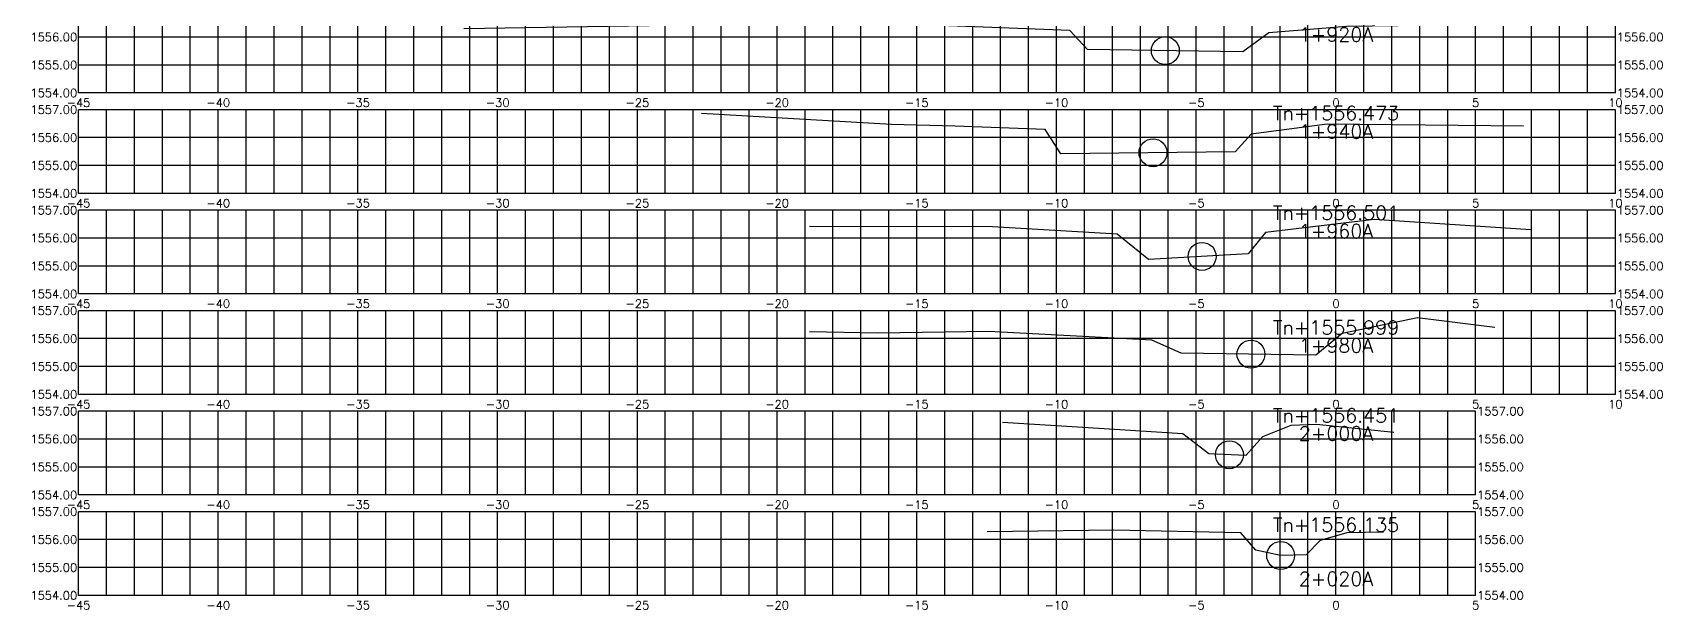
# Model space of a CAD drawing. Header units: millimetres. Extents: x 785301 to 786252, y 2209397 to 2211121.
# Drawn here: x 785901.8 to 785960.1, y 2211015.9 to 2211036.6 of the extents above; entities that cross this region are included whole.
import ezdxf
from ezdxf.enums import TextEntityAlignment as Align

# ---------------------------------------------------------------- set-up
doc = ezdxf.new("R2010")
doc.units = ezdxf.units.MM
doc.layers.add('RETICULA', color=2, linetype='Continuous')
doc.layers.add('TN', color=3, linetype='Continuous')
doc.styles.add('ROMANS', font='ROMANS.shx', dxfattribs={"width": 0.75})

# ---------------------------------------------------------------- blocks, each defined once
blk = doc.blocks.new('1-920A')
at = {"layer": 'RETICULA', "color": 2}
for p, q in [((10, 1557), (-45, 1557)), ((-45, 1554), (-45, 1557)), ((-44, 1554), (-44, 1557)), ((-44, 1554), (-44, 1557)), ((-43, 1554), (-43, 1557)), ((-43, 1554), (-43, 1557)), ((-42, 1554), (-42, 1557)), ((-42, 1554), (-42, 1557)), ((-41, 1554), (-41, 1557)), ((-41, 1554), (-41, 1557)), ((-40, 1554), (-40, 1557)), ((-40, 1554), (-40, 1557)), ((-40, 1554), (-40, 1557)), ((-39, 1554), (-39, 1557)), ((-39, 1554), (-39, 1557)), ((-38, 1554), (-38, 1557)), ((-38, 1554), (-38, 1557)), ((-37, 1554), (-37, 1557)), ((-37, 1554), (-37, 1557)), ((-36, 1554), (-36, 1557)), ((-36, 1554), (-36, 1557)), ((-35, 1554), (-35, 1557)), ((-35, 1554), (-35, 1557)), ((-35, 1554), (-35, 1557)), ((-34, 1554), (-34, 1557)), ((-34, 1554), (-34, 1557)), ((-33, 1554), (-33, 1557)), ((-33, 1554), (-33, 1557)), ((-32, 1554), (-32, 1557)), ((-32, 1554), (-32, 1557)), ((-31, 1554), (-31, 1557)), ((-31, 1554), (-31, 1557)), ((-30, 1554), (-30, 1557)), ((-30, 1554), (-30, 1557)), ((-30, 1554), (-30, 1557)), ((-29, 1554), (-29, 1557)), ((-29, 1554), (-29, 1557)), ((-28, 1554), (-28, 1557)), ((-28, 1554), (-28, 1557)), ((-27, 1554), (-27, 1557)), ((-27, 1554), (-27, 1557)), ((-26, 1554), (-26, 1557)), ((-26, 1554), (-26, 1557)), ((-25, 1554), (-25, 1557)), ((-25, 1554), (-25, 1557)), ((-25, 1554), (-25, 1557)), ((-24, 1554), (-24, 1557)), ((-24, 1554), (-24, 1557)), ((-23, 1554), (-23, 1557)), ((-23, 1554), (-23, 1557)), ((-22, 1554), (-22, 1557)), ((-22, 1554), (-22, 1557)), ((-21, 1554), (-21, 1557)), ((-21, 1554), (-21, 1557)), ((-20, 1554), (-20, 1557)), ((-20, 1554), (-20, 1557)), ((-20, 1554), (-20, 1557)), ((-19, 1554), (-19, 1557)), ((-19, 1554), (-19, 1557)), ((-18, 1554), (-18, 1557)), ((-18, 1554), (-18, 1557)), ((-17, 1554), (-17, 1557)), ((-17, 1554), (-17, 1557)), ((-16, 1554), (-16, 1557)), ((-16, 1554), (-16, 1557)), ((-15, 1554), (-15, 1557)), ((-15, 1554), (-15, 1557)), ((-15, 1554), (-15, 1557)), ((-14, 1554), (-14, 1557)), ((-14, 1554), (-14, 1557)), ((-13, 1554), (-13, 1557)), ((-13, 1554), (-13, 1557)), ((-12, 1554), (-12, 1557)), ((-12, 1554), (-12, 1557)), ((-11, 1554), (-11, 1557)), ((-11, 1554), (-11, 1557)), ((-10, 1554), (-10, 1557)), ((-10, 1554), (-10, 1557)), ((-10, 1554), (-10, 1557)), ((-9, 1554), (-9, 1557)), ((-9, 1554), (-9, 1557)), ((-8, 1554), (-8, 1557)), ((-8, 1554), (-8, 1557)), ((-7, 1554), (-7, 1557)), ((-7, 1554), (-7, 1557)), ((-6, 1554), (-6, 1557)), ((-6, 1554), (-6, 1557)), ((-5, 1554), (-5, 1557)), ((-5, 1554), (-5, 1557)), ((-5, 1554), (-5, 1557)), ((-4, 1554), (-4, 1557)), ((-4, 1554), (-4, 1557)), ((-3, 1554), (-3, 1557)), ((-3, 1554), (-3, 1557)), ((-2, 1554), (-2, 1557)), ((-2, 1554), (-2, 1557)), ((-1, 1554), (-1, 1557)), ((-1, 1554), (-1, 1557)), ((0, 1554), (0, 1557)), ((0, 1554), (0, 1557)), ((0, 1554), (0, 1557)), ((1, 1554), (1, 1557)), ((1, 1554), (1, 1557)), ((2, 1554), (2, 1557)), ((2, 1554), (2, 1557)), ((3, 1554), (3, 1557)), ((3, 1554), (3, 1557)), ((4, 1554), (4, 1557)), ((4, 1554), (4, 1557)), ((5, 1554), (5, 1557)), ((5, 1554), (5, 1557)), ((5, 1554), (5, 1557)), ((6, 1554), (6, 1557)), ((6, 1554), (6, 1557)), ((7, 1554), (7, 1557)), ((7, 1554), (7, 1557)), ((8, 1554), (8, 1557)), ((8, 1554), (8, 1557)), ((9, 1554), (9, 1557)), ((9, 1554), (9, 1557)), ((10, 1554), (10, 1557)), ((10, 1556), (-45, 1556)), ((10, 1555), (-45, 1555)), ((10, 1554), (-45, 1554))]:
    blk.add_line(p, q, dxfattribs=at)
at = {"layer": 'TN', "color": 4}
blk.add_lwpolyline([(6.841, 1556.466), (0.382, 1556.377), (-2.397, 1556.155), (-3.332, 1555.478), (-8.888, 1555.554), (-9.526, 1556.241), (-14.177, 1556.418), (-21.627, 1556.449), (-31.21, 1556.298)], dxfattribs=at)
at = {"layer": 'TN'}
blk.add_circle((-6.106, 1555.516), 0.5, dxfattribs=at)
at = {"layer": 'RETICULA', "color": 6, "style": 'ROMANS'}
for s, p in [('1557.00', (-45.05, 1557)), ('1556.00', (-45.05, 1556)), ('1555.00', (-45.05, 1555)), ('1554.00', (-45.05, 1554))]:
    blk.add_text(s, height=0.3, dxfattribs=at).set_placement(p, align=Align.MIDDLE_RIGHT)
for s, p in [('1557.00', (10.05, 1557)), ('1556.00', (10.05, 1556)), ('1555.00', (10.05, 1555)), ('1554.00', (10.05, 1554))]:
    blk.add_text(s, height=0.3, dxfattribs=at).set_placement(p, align=Align.MIDDLE_LEFT)
for s, p in [('-45', (-45, 1553.8)), ('-40', (-40, 1553.8)), ('-35', (-35, 1553.8)), ('-30', (-30, 1553.8)), ('-25', (-25, 1553.8)), ('-20', (-20, 1553.8)), ('-15', (-15, 1553.8)), ('-10', (-10, 1553.8)), ('-5', (-5, 1553.8)), ('0', (0, 1553.8)), ('5', (5, 1553.8)), ('10', (10, 1553.8))]:
    blk.add_text(s, height=0.3, dxfattribs=at).set_placement(p, align=Align.TOP_CENTER)
at = {"layer": 'TN', "color": 7, "style": 'ROMANS'}
blk.add_text('Tn+1556.346', height=0.5, dxfattribs=at).set_placement((0, 1556.346), align=Align.BOTTOM_CENTER)
blk.add_text('1+920A', height=0.5, dxfattribs=at).set_placement((0, 1556.346), align=Align.TOP_CENTER)
blk = doc.blocks.new('1-940A')
at = {"layer": 'RETICULA', "color": 2}
for p, q in [((10, 1557), (-45, 1557)), ((-45, 1554), (-45, 1557)), ((-44, 1554), (-44, 1557)), ((-43, 1554), (-43, 1557)), ((-42, 1554), (-42, 1557)), ((-41, 1554), (-41, 1557)), ((-40, 1554), (-40, 1557)), ((-40, 1554), (-40, 1557)), ((-39, 1554), (-39, 1557)), ((-38, 1554), (-38, 1557)), ((-37, 1554), (-37, 1557)), ((-36, 1554), (-36, 1557)), ((-35, 1554), (-35, 1557)), ((-35, 1554), (-35, 1557)), ((-34, 1554), (-34, 1557)), ((-33, 1554), (-33, 1557)), ((-32, 1554), (-32, 1557)), ((-31, 1554), (-31, 1557)), ((-30, 1554), (-30, 1557)), ((-30, 1554), (-30, 1557)), ((-29, 1554), (-29, 1557)), ((-28, 1554), (-28, 1557)), ((-27, 1554), (-27, 1557)), ((-26, 1554), (-26, 1557)), ((-25, 1554), (-25, 1557)), ((-25, 1554), (-25, 1557)), ((-24, 1554), (-24, 1557)), ((-23, 1554), (-23, 1557)), ((-22, 1554), (-22, 1557)), ((-21, 1554), (-21, 1557)), ((-20, 1554), (-20, 1557)), ((-20, 1554), (-20, 1557)), ((-19, 1554), (-19, 1557)), ((-18, 1554), (-18, 1557)), ((-17, 1554), (-17, 1557)), ((-16, 1554), (-16, 1557)), ((-15, 1554), (-15, 1557)), ((-15, 1554), (-15, 1557)), ((-14, 1554), (-14, 1557)), ((-13, 1554), (-13, 1557)), ((-12, 1554), (-12, 1557)), ((-11, 1554), (-11, 1557)), ((-10, 1554), (-10, 1557)), ((-10, 1554), (-10, 1557)), ((-9, 1554), (-9, 1557)), ((-8, 1554), (-8, 1557)), ((-7, 1554), (-7, 1557)), ((-6, 1554), (-6, 1557)), ((-5, 1554), (-5, 1557)), ((-5, 1554), (-5, 1557)), ((-4, 1554), (-4, 1557)), ((-3, 1554), (-3, 1557)), ((-2, 1554), (-2, 1557)), ((-1, 1554), (-1, 1557)), ((0, 1554), (0, 1557)), ((0, 1554), (0, 1557)), ((1, 1554), (1, 1557)), ((2, 1554), (2, 1557)), ((3, 1554), (3, 1557)), ((4, 1554), (4, 1557)), ((5, 1554), (5, 1557)), ((5, 1554), (5, 1557)), ((6, 1554), (6, 1557)), ((7, 1554), (7, 1557)), ((8, 1554), (8, 1557)), ((9, 1554), (9, 1557)), ((10, 1554), (10, 1557)), ((10, 1556), (-45, 1556)), ((10, 1555), (-45, 1555)), ((10, 1554), (-45, 1554))]:
    blk.add_line(p, q, dxfattribs=at)
at = {"layer": 'TN', "color": 4}
blk.add_lwpolyline([(6.718, 1556.412), (-0.318, 1556.476), (-3.03, 1556.119), (-3.61, 1555.494), (-9.848, 1555.421), (-10.409, 1556.292), (-13.626, 1556.414), (-15.902, 1556.467), (-22.705, 1556.858)], dxfattribs=at)
at = {"layer": 'TN'}
blk.add_circle((-6.547, 1555.46), 0.5, dxfattribs=at)
at = {"layer": 'RETICULA', "color": 6, "style": 'ROMANS'}
for s, p in [('1557.00', (-45.05, 1557)), ('1556.00', (-45.05, 1556)), ('1555.00', (-45.05, 1555)), ('1554.00', (-45.05, 1554))]:
    blk.add_text(s, height=0.3, dxfattribs=at).set_placement(p, align=Align.MIDDLE_RIGHT)
for s, p in [('1557.00', (10.05, 1557)), ('1556.00', (10.05, 1556)), ('1555.00', (10.05, 1555)), ('1554.00', (10.05, 1554))]:
    blk.add_text(s, height=0.3, dxfattribs=at).set_placement(p, align=Align.MIDDLE_LEFT)
for s, p in [('-45', (-45, 1553.8)), ('-40', (-40, 1553.8)), ('-35', (-35, 1553.8)), ('-30', (-30, 1553.8)), ('-25', (-25, 1553.8)), ('-20', (-20, 1553.8)), ('-15', (-15, 1553.8)), ('-10', (-10, 1553.8)), ('-5', (-5, 1553.8)), ('0', (0, 1553.8)), ('5', (5, 1553.8)), ('10', (10, 1553.8))]:
    blk.add_text(s, height=0.3, dxfattribs=at).set_placement(p, align=Align.TOP_CENTER)
at = {"layer": 'TN', "color": 7, "style": 'ROMANS'}
blk.add_text('Tn+1556.473', height=0.5, dxfattribs=at).set_placement((0, 1556.473), align=Align.BOTTOM_CENTER)
blk.add_text('1+940A', height=0.5, dxfattribs=at).set_placement((0, 1556.473), align=Align.TOP_CENTER)
blk = doc.blocks.new('1-960A')
at = {"layer": 'RETICULA', "color": 2}
for p, q in [((10, 1557), (-45, 1557)), ((-45, 1554), (-45, 1557)), ((-44, 1554), (-44, 1557)), ((-43, 1554), (-43, 1557)), ((-42, 1554), (-42, 1557)), ((-41, 1554), (-41, 1557)), ((-40, 1554), (-40, 1557)), ((-40, 1554), (-40, 1557)), ((-39, 1554), (-39, 1557)), ((-38, 1554), (-38, 1557)), ((-37, 1554), (-37, 1557)), ((-36, 1554), (-36, 1557)), ((-35, 1554), (-35, 1557)), ((-35, 1554), (-35, 1557)), ((-34, 1554), (-34, 1557)), ((-33, 1554), (-33, 1557)), ((-32, 1554), (-32, 1557)), ((-31, 1554), (-31, 1557)), ((-30, 1554), (-30, 1557)), ((-30, 1554), (-30, 1557)), ((-29, 1554), (-29, 1557)), ((-28, 1554), (-28, 1557)), ((-27, 1554), (-27, 1557)), ((-26, 1554), (-26, 1557)), ((-25, 1554), (-25, 1557)), ((-25, 1554), (-25, 1557)), ((-24, 1554), (-24, 1557)), ((-23, 1554), (-23, 1557)), ((-22, 1554), (-22, 1557)), ((-21, 1554), (-21, 1557)), ((-20, 1554), (-20, 1557)), ((-20, 1554), (-20, 1557)), ((-19, 1554), (-19, 1557)), ((-18, 1554), (-18, 1557)), ((-17, 1554), (-17, 1557)), ((-16, 1554), (-16, 1557)), ((-15, 1554), (-15, 1557)), ((-15, 1554), (-15, 1557)), ((-14, 1554), (-14, 1557)), ((-13, 1554), (-13, 1557)), ((-12, 1554), (-12, 1557)), ((-11, 1554), (-11, 1557)), ((-10, 1554), (-10, 1557)), ((-10, 1554), (-10, 1557)), ((-9, 1554), (-9, 1557)), ((-8, 1554), (-8, 1557)), ((-7, 1554), (-7, 1557)), ((-6, 1554), (-6, 1557)), ((-5, 1554), (-5, 1557)), ((-5, 1554), (-5, 1557)), ((-4, 1554), (-4, 1557)), ((-3, 1554), (-3, 1557)), ((-2, 1554), (-2, 1557)), ((-1, 1554), (-1, 1557)), ((0, 1554), (0, 1557)), ((0, 1554), (0, 1557)), ((1, 1554), (1, 1557)), ((2, 1554), (2, 1557)), ((3, 1554), (3, 1557)), ((4, 1554), (4, 1557)), ((5, 1554), (5, 1557)), ((5, 1554), (5, 1557)), ((6, 1554), (6, 1557)), ((7, 1554), (7, 1557)), ((8, 1554), (8, 1557)), ((9, 1554), (9, 1557)), ((10, 1554), (10, 1557)), ((10, 1556), (-45, 1556)), ((10, 1555), (-45, 1555)), ((10, 1554), (-45, 1554))]:
    blk.add_line(p, q, dxfattribs=at)
at = {"layer": 'TN', "color": 4}
blk.add_lwpolyline([(6.972, 1556.3), (1.367, 1556.666), (-2.526, 1556.195), (-3.143, 1555.432), (-6.706, 1555.239), (-7.831, 1556.139), (-12.292, 1556.409), (-18.838, 1556.415)], dxfattribs=at)
at = {"layer": 'TN'}
blk.add_circle((-4.789, 1555.343), 0.5, dxfattribs=at)
at = {"layer": 'RETICULA', "color": 6, "style": 'ROMANS'}
for s, p in [('1557.00', (-45.05, 1557)), ('1556.00', (-45.05, 1556)), ('1555.00', (-45.05, 1555)), ('1554.00', (-45.05, 1554))]:
    blk.add_text(s, height=0.3, dxfattribs=at).set_placement(p, align=Align.MIDDLE_RIGHT)
for s, p in [('1557.00', (10.05, 1557)), ('1556.00', (10.05, 1556)), ('1555.00', (10.05, 1555)), ('1554.00', (10.05, 1554))]:
    blk.add_text(s, height=0.3, dxfattribs=at).set_placement(p, align=Align.MIDDLE_LEFT)
for s, p in [('-45', (-45, 1553.8)), ('-40', (-40, 1553.8)), ('-35', (-35, 1553.8)), ('-30', (-30, 1553.8)), ('-25', (-25, 1553.8)), ('-20', (-20, 1553.8)), ('-15', (-15, 1553.8)), ('-10', (-10, 1553.8)), ('-5', (-5, 1553.8)), ('0', (0, 1553.8)), ('5', (5, 1553.8)), ('10', (10, 1553.8))]:
    blk.add_text(s, height=0.3, dxfattribs=at).set_placement(p, align=Align.TOP_CENTER)
at = {"layer": 'TN', "color": 7, "style": 'ROMANS'}
blk.add_text('Tn+1556.501', height=0.5, dxfattribs=at).set_placement((0, 1556.501), align=Align.BOTTOM_CENTER)
blk.add_text('1+960A', height=0.5, dxfattribs=at).set_placement((0, 1556.501), align=Align.TOP_CENTER)
blk = doc.blocks.new('1-980A')
at = {"layer": 'RETICULA', "color": 2}
for p, q in [((10, 1557), (-45, 1557)), ((-45, 1554), (-45, 1557)), ((-44, 1554), (-44, 1557)), ((-43, 1554), (-43, 1557)), ((-42, 1554), (-42, 1557)), ((-41, 1554), (-41, 1557)), ((-40, 1554), (-40, 1557)), ((-40, 1554), (-40, 1557)), ((-39, 1554), (-39, 1557)), ((-38, 1554), (-38, 1557)), ((-37, 1554), (-37, 1557)), ((-36, 1554), (-36, 1557)), ((-35, 1554), (-35, 1557)), ((-35, 1554), (-35, 1557)), ((-34, 1554), (-34, 1557)), ((-33, 1554), (-33, 1557)), ((-32, 1554), (-32, 1557)), ((-31, 1554), (-31, 1557)), ((-30, 1554), (-30, 1557)), ((-30, 1554), (-30, 1557)), ((-29, 1554), (-29, 1557)), ((-28, 1554), (-28, 1557)), ((-27, 1554), (-27, 1557)), ((-26, 1554), (-26, 1557)), ((-25, 1554), (-25, 1557)), ((-25, 1554), (-25, 1557)), ((-24, 1554), (-24, 1557)), ((-23, 1554), (-23, 1557)), ((-22, 1554), (-22, 1557)), ((-21, 1554), (-21, 1557)), ((-20, 1554), (-20, 1557)), ((-20, 1554), (-20, 1557)), ((-19, 1554), (-19, 1557)), ((-18, 1554), (-18, 1557)), ((-17, 1554), (-17, 1557)), ((-16, 1554), (-16, 1557)), ((-15, 1554), (-15, 1557)), ((-15, 1554), (-15, 1557)), ((-14, 1554), (-14, 1557)), ((-13, 1554), (-13, 1557)), ((-12, 1554), (-12, 1557)), ((-11, 1554), (-11, 1557)), ((-10, 1554), (-10, 1557)), ((-10, 1554), (-10, 1557)), ((-9, 1554), (-9, 1557)), ((-8, 1554), (-8, 1557)), ((-7, 1554), (-7, 1557)), ((-6, 1554), (-6, 1557)), ((-5, 1554), (-5, 1557)), ((-5, 1554), (-5, 1557)), ((-4, 1554), (-4, 1557)), ((-3, 1554), (-3, 1557)), ((-2, 1554), (-2, 1557)), ((-1, 1554), (-1, 1557)), ((0, 1554), (0, 1557)), ((0, 1554), (0, 1557)), ((1, 1554), (1, 1557)), ((2, 1554), (2, 1557)), ((3, 1554), (3, 1557)), ((4, 1554), (4, 1557)), ((5, 1554), (5, 1557)), ((5, 1554), (5, 1557)), ((6, 1554), (6, 1557)), ((7, 1554), (7, 1557)), ((8, 1554), (8, 1557)), ((9, 1554), (9, 1557)), ((10, 1554), (10, 1557)), ((10, 1556), (-45, 1556)), ((10, 1555), (-45, 1555)), ((10, 1554), (-45, 1554))]:
    blk.add_line(p, q, dxfattribs=at)
at = {"layer": 'TN', "color": 4}
blk.add_lwpolyline([(5.686, 1556.398), (2.92, 1556.741), (0.22, 1556.181), (-0.714, 1555.406), (-5.543, 1555.482), (-6.591, 1555.948), (-12.433, 1556.256), (-16.393, 1556.201), (-18.837, 1556.248)], dxfattribs=at)
at = {"layer": 'TN'}
blk.add_circle((-3.041, 1555.443), 0.5, dxfattribs=at)
at = {"layer": 'RETICULA', "color": 6, "style": 'ROMANS'}
for s, p in [('1557.00', (-45.05, 1557)), ('1556.00', (-45.05, 1556)), ('1555.00', (-45.05, 1555)), ('1554.00', (-45.05, 1554))]:
    blk.add_text(s, height=0.3, dxfattribs=at).set_placement(p, align=Align.MIDDLE_RIGHT)
for s, p in [('1557.00', (10.05, 1557)), ('1556.00', (10.05, 1556)), ('1555.00', (10.05, 1555)), ('1554.00', (10.05, 1554))]:
    blk.add_text(s, height=0.3, dxfattribs=at).set_placement(p, align=Align.MIDDLE_LEFT)
for s, p in [('-45', (-45, 1553.8)), ('-40', (-40, 1553.8)), ('-35', (-35, 1553.8)), ('-30', (-30, 1553.8)), ('-25', (-25, 1553.8)), ('-20', (-20, 1553.8)), ('-15', (-15, 1553.8)), ('-10', (-10, 1553.8)), ('-5', (-5, 1553.8)), ('0', (0, 1553.8)), ('5', (5, 1553.8)), ('10', (10, 1553.8))]:
    blk.add_text(s, height=0.3, dxfattribs=at).set_placement(p, align=Align.TOP_CENTER)
at = {"layer": 'TN', "color": 7, "style": 'ROMANS'}
blk.add_text('Tn+1555.999', height=0.5, dxfattribs=at).set_placement((0, 1555.999), align=Align.BOTTOM_CENTER)
blk.add_text('1+980A', height=0.5, dxfattribs=at).set_placement((0, 1555.999), align=Align.TOP_CENTER)
blk = doc.blocks.new('2-000A')
at = {"layer": 'RETICULA', "color": 2}
for p, q in [((5, 1557), (-45, 1557)), ((-45, 1554), (-45, 1557)), ((-44, 1554), (-44, 1557)), ((-44, 1554), (-44, 1557)), ((-43, 1554), (-43, 1557)), ((-43, 1554), (-43, 1557)), ((-42, 1554), (-42, 1557)), ((-42, 1554), (-42, 1557)), ((-41, 1554), (-41, 1557)), ((-41, 1554), (-41, 1557)), ((-40, 1554), (-40, 1557)), ((-40, 1554), (-40, 1557)), ((-40, 1554), (-40, 1557)), ((-39, 1554), (-39, 1557)), ((-39, 1554), (-39, 1557)), ((-38, 1554), (-38, 1557)), ((-38, 1554), (-38, 1557)), ((-37, 1554), (-37, 1557)), ((-37, 1554), (-37, 1557)), ((-36, 1554), (-36, 1557)), ((-36, 1554), (-36, 1557)), ((-35, 1554), (-35, 1557)), ((-35, 1554), (-35, 1557)), ((-35, 1554), (-35, 1557)), ((-34, 1554), (-34, 1557)), ((-34, 1554), (-34, 1557)), ((-33, 1554), (-33, 1557)), ((-33, 1554), (-33, 1557)), ((-32, 1554), (-32, 1557)), ((-32, 1554), (-32, 1557)), ((-31, 1554), (-31, 1557)), ((-31, 1554), (-31, 1557)), ((-30, 1554), (-30, 1557)), ((-30, 1554), (-30, 1557)), ((-30, 1554), (-30, 1557)), ((-29, 1554), (-29, 1557)), ((-29, 1554), (-29, 1557)), ((-28, 1554), (-28, 1557)), ((-28, 1554), (-28, 1557)), ((-27, 1554), (-27, 1557)), ((-27, 1554), (-27, 1557)), ((-26, 1554), (-26, 1557)), ((-26, 1554), (-26, 1557)), ((-25, 1554), (-25, 1557)), ((-25, 1554), (-25, 1557)), ((-25, 1554), (-25, 1557)), ((-24, 1554), (-24, 1557)), ((-24, 1554), (-24, 1557)), ((-23, 1554), (-23, 1557)), ((-23, 1554), (-23, 1557)), ((-22, 1554), (-22, 1557)), ((-22, 1554), (-22, 1557)), ((-21, 1554), (-21, 1557)), ((-21, 1554), (-21, 1557)), ((-20, 1554), (-20, 1557)), ((-20, 1554), (-20, 1557)), ((-20, 1554), (-20, 1557)), ((-19, 1554), (-19, 1557)), ((-19, 1554), (-19, 1557)), ((-18, 1554), (-18, 1557)), ((-18, 1554), (-18, 1557)), ((-17, 1554), (-17, 1557)), ((-17, 1554), (-17, 1557)), ((-16, 1554), (-16, 1557)), ((-16, 1554), (-16, 1557)), ((-15, 1554), (-15, 1557)), ((-15, 1554), (-15, 1557)), ((-15, 1554), (-15, 1557)), ((-14, 1554), (-14, 1557)), ((-14, 1554), (-14, 1557)), ((-13, 1554), (-13, 1557)), ((-13, 1554), (-13, 1557)), ((-12, 1554), (-12, 1557)), ((-12, 1554), (-12, 1557)), ((-11, 1554), (-11, 1557)), ((-11, 1554), (-11, 1557)), ((-10, 1554), (-10, 1557)), ((-10, 1554), (-10, 1557)), ((-10, 1554), (-10, 1557)), ((-9, 1554), (-9, 1557)), ((-9, 1554), (-9, 1557)), ((-8, 1554), (-8, 1557)), ((-8, 1554), (-8, 1557)), ((-7, 1554), (-7, 1557)), ((-7, 1554), (-7, 1557)), ((-6, 1554), (-6, 1557)), ((-6, 1554), (-6, 1557)), ((-5, 1554), (-5, 1557)), ((-5, 1554), (-5, 1557)), ((-5, 1554), (-5, 1557)), ((-4, 1554), (-4, 1557)), ((-4, 1554), (-4, 1557)), ((-3, 1554), (-3, 1557)), ((-3, 1554), (-3, 1557)), ((-2, 1554), (-2, 1557)), ((-2, 1554), (-2, 1557)), ((-1, 1554), (-1, 1557)), ((-1, 1554), (-1, 1557)), ((0, 1554), (0, 1557)), ((0, 1554), (0, 1557)), ((0, 1554), (0, 1557)), ((1, 1554), (1, 1557)), ((1, 1554), (1, 1557)), ((2, 1554), (2, 1557)), ((2, 1554), (2, 1557)), ((3, 1554), (3, 1557)), ((3, 1554), (3, 1557)), ((4, 1554), (4, 1557)), ((4, 1554), (4, 1557)), ((5, 1554), (5, 1557)), ((5, 1556), (-45, 1556)), ((5, 1555), (-45, 1555)), ((5, 1554), (-45, 1554))]:
    blk.add_line(p, q, dxfattribs=at)
at = {"layer": 'TN', "color": 4}
blk.add_lwpolyline([(2.071, 1556.236), (-0.697, 1556.523), (-1.61, 1556.488), (-2.624, 1556.081), (-3.222, 1555.416), (-4.55, 1555.472), (-5.475, 1556.195), (-8.678, 1556.391), (-11.939, 1556.599)], dxfattribs=at)
at = {"layer": 'TN'}
blk.add_circle((-3.814, 1555.441), 0.5, dxfattribs=at)
at = {"layer": 'RETICULA', "color": 6, "style": 'ROMANS'}
for s, p in [('1557.00', (-45.05, 1557)), ('1556.00', (-45.05, 1556)), ('1555.00', (-45.05, 1555)), ('1554.00', (-45.05, 1554))]:
    blk.add_text(s, height=0.3, dxfattribs=at).set_placement(p, align=Align.MIDDLE_RIGHT)
for s, p in [('1557.00', (5.05, 1557)), ('1556.00', (5.05, 1556)), ('1555.00', (5.05, 1555)), ('1554.00', (5.05, 1554))]:
    blk.add_text(s, height=0.3, dxfattribs=at).set_placement(p, align=Align.MIDDLE_LEFT)
for s, p in [('-45', (-45, 1553.8)), ('-40', (-40, 1553.8)), ('-35', (-35, 1553.8)), ('-30', (-30, 1553.8)), ('-25', (-25, 1553.8)), ('-20', (-20, 1553.8)), ('-15', (-15, 1553.8)), ('-10', (-10, 1553.8)), ('-5', (-5, 1553.8)), ('0', (0, 1553.8)), ('5', (5, 1553.8))]:
    blk.add_text(s, height=0.3, dxfattribs=at).set_placement(p, align=Align.TOP_CENTER)
at = {"layer": 'TN', "color": 7, "style": 'ROMANS'}
blk.add_text('Tn+1556.451', height=0.5, dxfattribs=at).set_placement((0, 1556.451), align=Align.BOTTOM_CENTER)
blk.add_text('2+000A', height=0.5, dxfattribs=at).set_placement((0, 1556.451), align=Align.TOP_CENTER)
blk = doc.blocks.new('2-020A')
at = {"layer": 'RETICULA', "color": 2}
for p, q in [((5, 1557), (-45, 1557)), ((-45, 1554), (-45, 1557)), ((-44, 1554), (-44, 1557)), ((-44, 1554), (-44, 1557)), ((-43, 1554), (-43, 1557)), ((-43, 1554), (-43, 1557)), ((-42, 1554), (-42, 1557)), ((-42, 1554), (-42, 1557)), ((-41, 1554), (-41, 1557)), ((-41, 1554), (-41, 1557)), ((-40, 1554), (-40, 1557)), ((-40, 1554), (-40, 1557)), ((-40, 1554), (-40, 1557)), ((-39, 1554), (-39, 1557)), ((-39, 1554), (-39, 1557)), ((-38, 1554), (-38, 1557)), ((-38, 1554), (-38, 1557)), ((-37, 1554), (-37, 1557)), ((-37, 1554), (-37, 1557)), ((-36, 1554), (-36, 1557)), ((-36, 1554), (-36, 1557)), ((-35, 1554), (-35, 1557)), ((-35, 1554), (-35, 1557)), ((-35, 1554), (-35, 1557)), ((-34, 1554), (-34, 1557)), ((-34, 1554), (-34, 1557)), ((-33, 1554), (-33, 1557)), ((-33, 1554), (-33, 1557)), ((-32, 1554), (-32, 1557)), ((-32, 1554), (-32, 1557)), ((-31, 1554), (-31, 1557)), ((-31, 1554), (-31, 1557)), ((-30, 1554), (-30, 1557)), ((-30, 1554), (-30, 1557)), ((-30, 1554), (-30, 1557)), ((-29, 1554), (-29, 1557)), ((-29, 1554), (-29, 1557)), ((-28, 1554), (-28, 1557)), ((-28, 1554), (-28, 1557)), ((-27, 1554), (-27, 1557)), ((-27, 1554), (-27, 1557)), ((-26, 1554), (-26, 1557)), ((-26, 1554), (-26, 1557)), ((-25, 1554), (-25, 1557)), ((-25, 1554), (-25, 1557)), ((-25, 1554), (-25, 1557)), ((-24, 1554), (-24, 1557)), ((-24, 1554), (-24, 1557)), ((-23, 1554), (-23, 1557)), ((-23, 1554), (-23, 1557)), ((-22, 1554), (-22, 1557)), ((-22, 1554), (-22, 1557)), ((-21, 1554), (-21, 1557)), ((-21, 1554), (-21, 1557)), ((-20, 1554), (-20, 1557)), ((-20, 1554), (-20, 1557)), ((-20, 1554), (-20, 1557)), ((-19, 1554), (-19, 1557)), ((-19, 1554), (-19, 1557)), ((-18, 1554), (-18, 1557)), ((-18, 1554), (-18, 1557)), ((-17, 1554), (-17, 1557)), ((-17, 1554), (-17, 1557)), ((-16, 1554), (-16, 1557)), ((-16, 1554), (-16, 1557)), ((-15, 1554), (-15, 1557)), ((-15, 1554), (-15, 1557)), ((-15, 1554), (-15, 1557)), ((-14, 1554), (-14, 1557)), ((-14, 1554), (-14, 1557)), ((-13, 1554), (-13, 1557)), ((-13, 1554), (-13, 1557)), ((-12, 1554), (-12, 1557)), ((-12, 1554), (-12, 1557)), ((-11, 1554), (-11, 1557)), ((-11, 1554), (-11, 1557)), ((-10, 1554), (-10, 1557)), ((-10, 1554), (-10, 1557)), ((-10, 1554), (-10, 1557)), ((-9, 1554), (-9, 1557)), ((-9, 1554), (-9, 1557)), ((-8, 1554), (-8, 1557)), ((-8, 1554), (-8, 1557)), ((-7, 1554), (-7, 1557)), ((-7, 1554), (-7, 1557)), ((-6, 1554), (-6, 1557)), ((-6, 1554), (-6, 1557)), ((-5, 1554), (-5, 1557)), ((-5, 1554), (-5, 1557)), ((-5, 1554), (-5, 1557)), ((-4, 1554), (-4, 1557)), ((-4, 1554), (-4, 1557)), ((-3, 1554), (-3, 1557)), ((-3, 1554), (-3, 1557)), ((-2, 1554), (-2, 1557)), ((-2, 1554), (-2, 1557)), ((-1, 1554), (-1, 1557)), ((-1, 1554), (-1, 1557)), ((0, 1554), (0, 1557)), ((0, 1554), (0, 1557)), ((0, 1554), (0, 1557)), ((1, 1554), (1, 1557)), ((1, 1554), (1, 1557)), ((2, 1554), (2, 1557)), ((2, 1554), (2, 1557)), ((3, 1554), (3, 1557)), ((3, 1554), (3, 1557)), ((4, 1554), (4, 1557)), ((4, 1554), (4, 1557)), ((5, 1554), (5, 1557)), ((5, 1556), (-45, 1556)), ((5, 1555), (-45, 1555)), ((5, 1554), (-45, 1554))]:
    blk.add_line(p, q, dxfattribs=at)
at = {"layer": 'TN', "color": 4}
blk.add_lwpolyline([(1.701, 1556.266), (0.394, 1556.249), (-0.57, 1555.969), (-1.07, 1555.461), (-1.979, 1555.431), (-2.864, 1555.618), (-3.405, 1556.244), (-7.949, 1556.341), (-12.478, 1556.284)], dxfattribs=at)
at = {"layer": 'TN'}
blk.add_circle((-1.979, 1555.431), 0.5, dxfattribs=at)
at = {"layer": 'RETICULA', "color": 6, "style": 'ROMANS'}
for s, p in [('1557.00', (-45.05, 1557)), ('1556.00', (-45.05, 1556)), ('1555.00', (-45.05, 1555)), ('1554.00', (-45.05, 1554))]:
    blk.add_text(s, height=0.3, dxfattribs=at).set_placement(p, align=Align.MIDDLE_RIGHT)
for s, p in [('1557.00', (5.05, 1557)), ('1556.00', (5.05, 1556)), ('1555.00', (5.05, 1555)), ('1554.00', (5.05, 1554))]:
    blk.add_text(s, height=0.3, dxfattribs=at).set_placement(p, align=Align.MIDDLE_LEFT)
for s, p in [('-45', (-45, 1553.8)), ('-40', (-40, 1553.8)), ('-35', (-35, 1553.8)), ('-30', (-30, 1553.8)), ('-25', (-25, 1553.8)), ('-20', (-20, 1553.8)), ('-15', (-15, 1553.8)), ('-10', (-10, 1553.8)), ('-5', (-5, 1553.8)), ('0', (0, 1553.8)), ('5', (5, 1553.8))]:
    blk.add_text(s, height=0.3, dxfattribs=at).set_placement(p, align=Align.TOP_CENTER)
at = {"layer": 'TN', "color": 7, "style": 'ROMANS'}
blk.add_text('Tn+1556.135', height=0.5, dxfattribs=at).set_placement((0, 1556.135), align=Align.BOTTOM_CENTER)
blk.add_text('2+020A', height=0.5, dxfattribs=at).set_placement((0, 1554.845), align=Align.TOP_CENTER)

msp = doc.modelspace()

# ---------------------------------------------------------------- block references
at = {"layer": 'RETICULA', "color": 4}
for name, p in [('1-920A', (785948.433, 2209480.445)), ('1-940A', (785948.433, 2209476.845)), ('1-960A', (785948.433, 2209473.245)), ('1-980A', (785948.433, 2209469.645)), ('2-000A', (785948.433, 2209466.045)), ('2-020A', (785948.433, 2209462.445))]:
    msp.add_blockref(name, p, dxfattribs=at)

doc.saveas('drawing.dxf')
